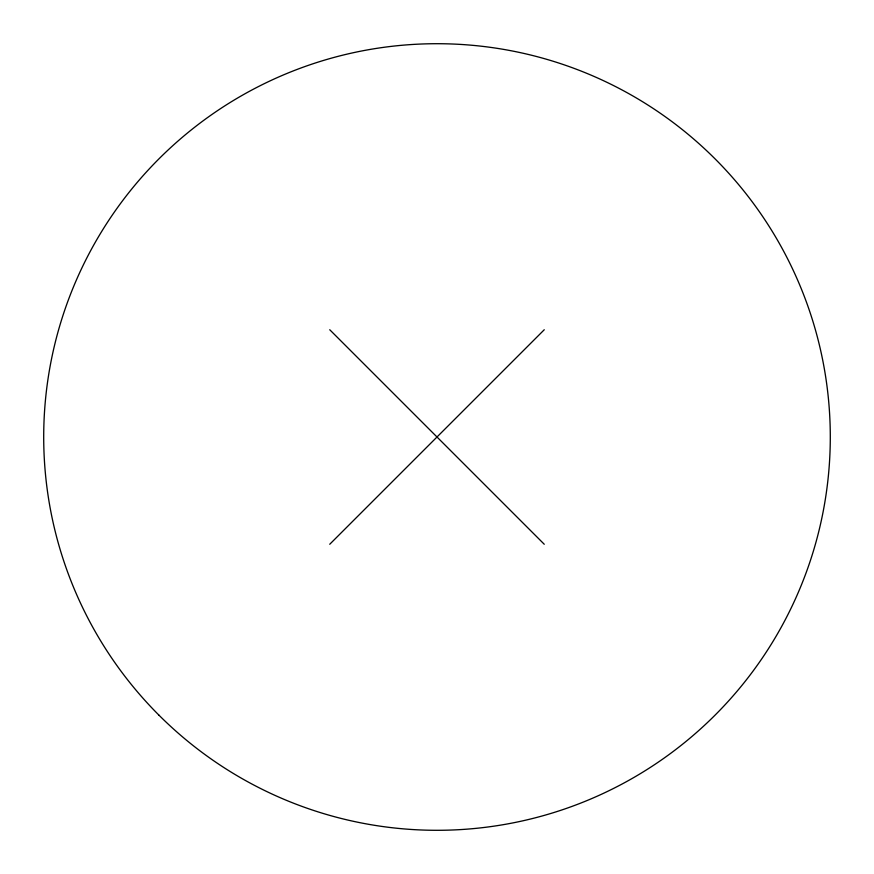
<?xml version="1.0" encoding="UTF-8"?>
<svg xmlns="http://www.w3.org/2000/svg" width="874" height="874" viewBox="0 0 874 874"><rect width="100%" height="100%" fill="white"/><g stroke="black" fill="none" stroke-linecap="round" stroke-linejoin="round"><path stroke-width="1.31" d="M329.738 544.262L544.262 329.738M329.738 329.738L544.262 544.262M158.893 715.107A393.3 393.3 0 0 0 816.895 538.788A393.3 393.3 0 0 0 335.212 57.105A393.3 393.3 0 0 0 158.893 715.107"/></g></svg>
